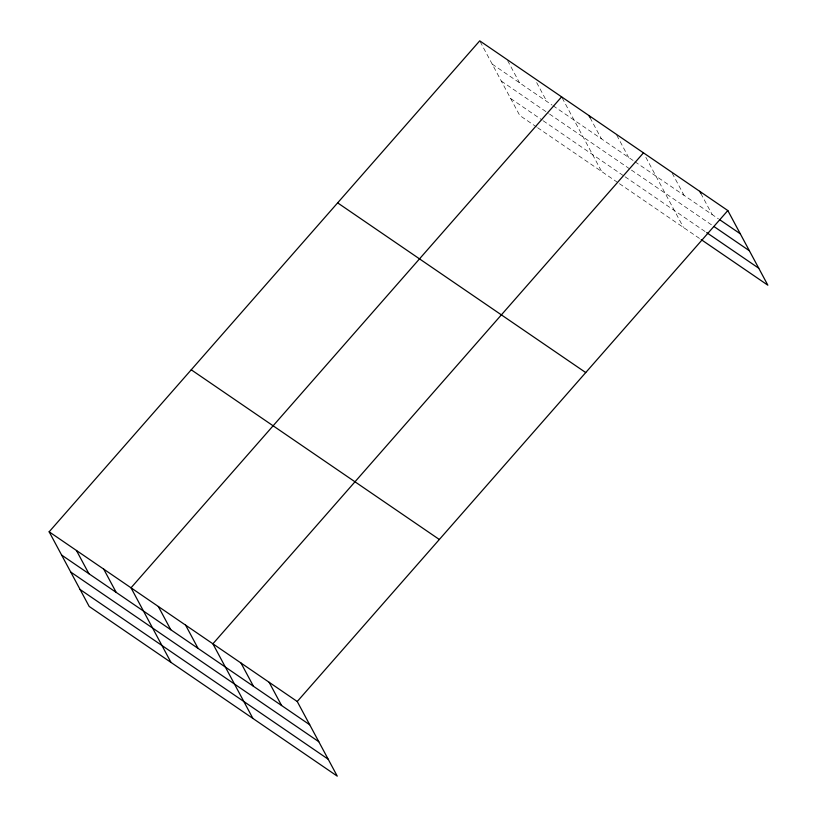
<?xml version="1.0" encoding="UTF-8"?>
<svg xmlns="http://www.w3.org/2000/svg" width="817" height="817" viewBox="0 0 817 817"><rect width="100%" height="100%" fill="white"/><g stroke="black" fill="none" stroke-linecap="round" stroke-linejoin="round"><path stroke-width="0.61" stroke-dasharray="4.08 3.06" d="M492.202 64.104L552.026 105.025M553.078 105.74L633.9 161.031M634.952 161.746L718.429 218.844M501.291 81.057L548.524 113.369M549.575 114.084L630.397 169.374M631.449 170.089L712.945 225.829M510.666 98.53L542.151 120.068M543.203 120.793L624.025 176.074M625.076 176.789L705.643 231.905M536.544 126.972L519.755 115.493L480.325 41.953M537.596 127.697L618.418 182.977M619.47 183.692L700.159 238.891M700.894 193.537L712.179 214.575M672.187 173.194L684.064 195.334M645.849 157.283L683.502 227.494M616.784 135.295L628.651 157.436M590.078 117.73L601.363 138.767M562.198 97.958L601.629 171.488M536.687 82.609L546.787 101.441M507.623 60.621L519.489 82.772"/><path stroke-width="1.23" d="M49.153 531.806L297.245 701.507L337.268 776.15L89.176 606.449L49.153 531.806L479.732 40.85L727.824 210.551L767.847 285.194L701.2 239.606M561.606 96.855L131.016 587.811L171.039 662.454M643.479 152.85L212.89 643.816L252.913 718.449M297.245 701.507L727.824 210.551M719.471 219.559L740.294 233.805M713.987 226.544L749.393 250.758M706.685 232.62L758.758 268.231M337.646 202.871L585.738 372.572M191.239 369.795L439.342 539.496M61.622 555.06L309.714 724.761M70.711 572.023L318.804 741.724M80.076 589.486L328.168 759.197M699.709 191.321L700.894 193.537M588.894 115.524L590.078 117.73M269.13 682.277L281.599 705.531M241.005 663.047L253.474 686.3M185.602 625.148L198.071 648.402M158.314 606.48L170.784 629.733M103.728 569.143L116.198 592.396M76.441 550.474L88.91 573.728"/></g></svg>
